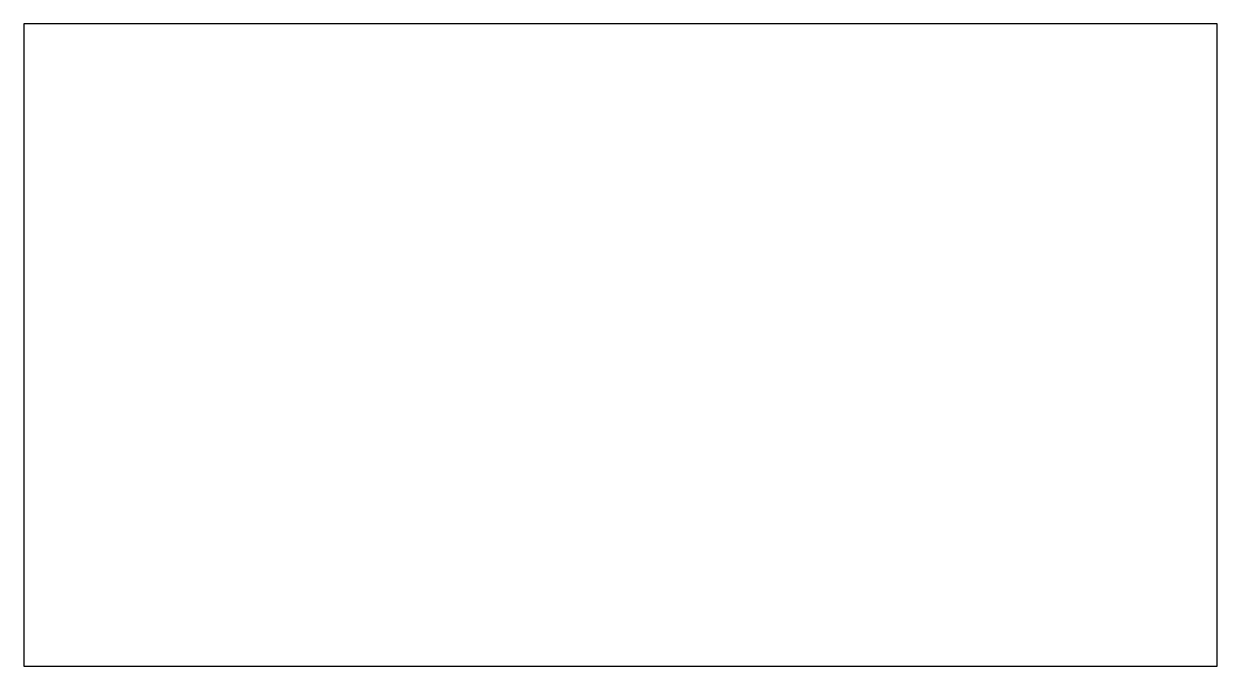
# Model space of a CAD drawing. Header units: millimetres. Extents: x 1118 to 2418, y 800 to 1500.
import ezdxf

# ---------------------------------------------------------------- set-up
doc = ezdxf.new("R2010")
doc.units = ezdxf.units.MM
doc.layers.get('0').update_dxf_attribs({"linetype": 'CONTINUOUS'})

msp = doc.modelspace()

# ---------------------------------------------------------------- linework, layer by layer
msp.add_lwpolyline([(2417.5, 800), (2417.5, 1500), (1117.5, 1500), (1117.5, 800)], close=True)

doc.saveas('drawing.dxf')
